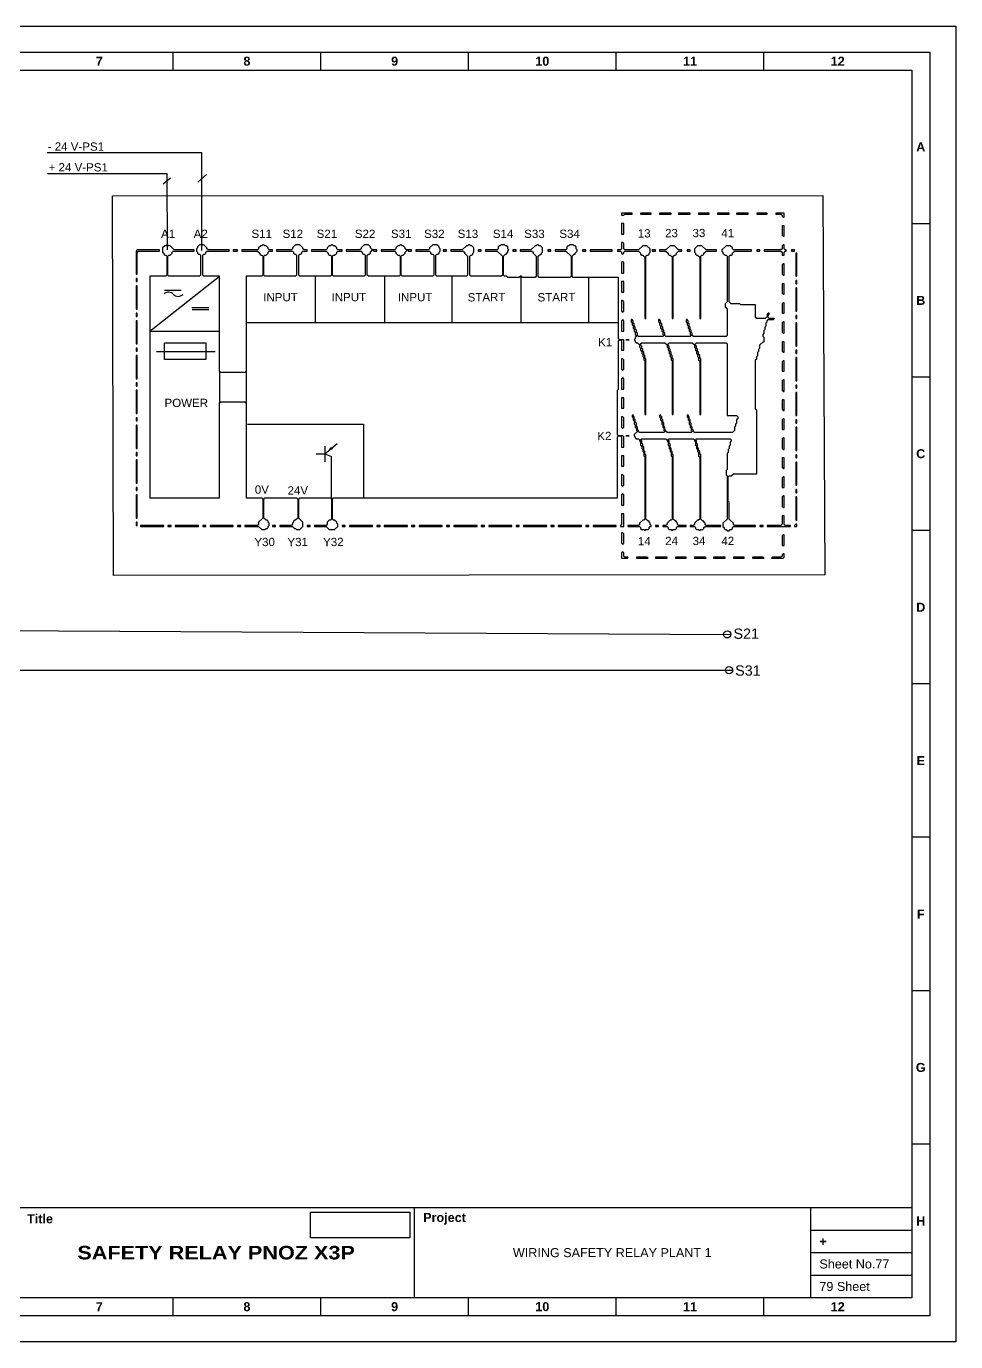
# Model space of a CAD drawing. Header units: millimetres. Extents: x 1834 to 2105, y 2481 to 3094.
# Drawn here: x 1969.7 to 2104.3, y 2481.1 to 2671.6 of the extents above; entities that cross this region are included whole.
import ezdxf
from ezdxf.enums import TextEntityAlignment as Align

# ---------------------------------------------------------------- set-up
doc = ezdxf.new("R2010")
doc.units = ezdxf.units.MM
doc.layers.add('Layer 1', color=7, linetype='Continuous')
doc.styles.add('Bold', font='ariblk.ttf', dxfattribs={"height": 25.4})
doc.styles.get("Standard").update_dxf_attribs({"font": 'arial.ttf'})
picture_1 = doc.add_image_def('image2.png', size_in_pixel=(2092, 542))

# ---------------------------------------------------------------- blocks, each defined once
blk = doc.blocks.new('KOP MU PROJECT')
at = {"color": 6, "ltscale": 50}
for p, q in [((156.04, 184.05), (156.04, 186.66)), ((177.42, 184.05), (177.42, 186.66)), ((198.8, 184.05), (198.8, 186.66)), ((220.19, 184.05), (220.19, 186.66)), ((241.57, 184.05), (241.57, 186.66)), ((265.59, 161.84), (262.98, 161.84)), ((265.59, 139.63), (262.98, 139.63)), ((265.59, 117.42), (262.98, 117.42)), ((265.59, 95.22), (262.98, 95.22)), ((265.59, 73.01), (262.98, 73.01)), ((265.59, 50.8), (262.98, 50.8)), ((265.59, 28.59), (262.98, 28.59)), ((156.04, 3.75), (156.04, 6.36)), ((177.42, 3.75), (177.42, 6.36)), ((198.8, 3.75), (198.8, 6.36)), ((220.19, 3.75), (220.19, 6.36)), ((241.57, 3.75), (241.57, 6.36))]:
    blk.add_line(p, q, dxfattribs=at)
at = {"ltscale": 50}
for p, q in [((6.36, 19.41), (262.98, 19.41)), ((190.95, 19.41), (190.95, 6.36)), ((248.3, 19.41), (248.3, 6.36)), ((248.3, 16.15), (262.98, 16.15)), ((248.3, 12.89), (262.98, 12.89)), ((248.3, 9.62), (262.98, 9.62))]:
    blk.add_line(p, q, dxfattribs=at)
at = {"color": 1, "ltscale": 50}
blk.add_lwpolyline([(269.34, 0), (0, 0), (0, 190.41), (269.34, 190.41)], close=True, dxfattribs=at)
at = {"color": 6, "ltscale": 50}
for points in [[(265.59, 3.75), (3.75, 3.75), (3.75, 186.66), (265.59, 186.66)], [(262.98, 6.36), (6.36, 6.36), (6.36, 184.05), (262.98, 184.05)]]:
    blk.add_lwpolyline(points, close=True, dxfattribs=at)
at = {"ltscale": 50, "char_height": 1.305, "attachment_point": 4}
for s, width, heights, insert in [('\\pxqc;{\\fArial|b1|i0|c0|p34;7}', 21.3825, [2.51], (134.66, 185.36)), ('\\pxqc;{\\fArial|b1|i0|c0|p34;8}', 21.3825, [2.51], (156.04, 185.36)), ('\\pxqc;{\\fArial|b1|i0|c0|p34;9}', 21.3825, [2.51], (177.42, 185.36)), ('\\pxqc;{\\fArial|b1|i0|c0|p34;10}', 21.3825, [2.51], (198.8, 185.36)), ('\\pxqc;{\\fArial|b1|i0|c0|p34;11}', 21.3825, [2.51], (220.19, 185.36)), ('\\pxqc;{\\fArial|b1|i0|c0|p34;12}', 21.3825, [2.51], (241.57, 185.36)), ('\\pxqc;{\\fArial|b1|i0|c0|p34;A}', 2.61, [2.51], (262.98, 172.95)), ('\\pxqc;{\\fArial|b1|i0|c0|p34;B}', 2.61, [2.51], (262.98, 150.74)), ('\\pxqc;{\\fArial|b1|i0|c0|p34;C}', 2.61, [2.51], (262.98, 128.53)), ('\\pxqc;{\\fArial|b1|i0|c0|p34;D}', 2.61, [2.51], (262.98, 106.32)), ('\\pxqc;{\\fArial|b1|i0|c0|p34;E}', 2.61, [2.51], (262.98, 84.11)), ('\\pxqc;{\\fArial|b1|i0|c0|p34;F}', 2.61, [2.51], (262.98, 61.9)), ('\\pxqc;{\\fArial|b1|i0|c0|p34;G}', 2.61, [2.51], (262.98, 39.69)), ('\\pxql;{\\fArial|b1|i0|c0|p34;Title}', 50.2419, [2.88], (134.9, 17.78)), ('\\pxql;{\\fArial|b1|i0|c0|p34;Project}', 50.2419, [2.88], (192.25, 17.78)), ('\\pxqc;{\\fArial|b1|i0|c0|p34;H}', 2.61, [2.51], (262.98, 17.47)), ('\\pxql;{\\fArial|b1|i0|c0|p34;+}', 14.6811, [2.88], (249.61, 14.52)), ('\\pxqc;{\\fArial|b1|i0|c0|p34;8}', 21.3825, [2.51], (156.04, 5.06)), ('\\pxqc;{\\fArial|b1|i0|c0|p34;9}', 21.3825, [2.51], (177.42, 5.06)), ('\\pxqc;{\\fArial|b1|i0|c0|p34;10}', 21.3825, [2.51], (198.8, 5.06)), ('\\pxqc;{\\fArial|b1|i0|c0|p34;12}', 21.3825, [2.51], (241.57, 5.06)), ('\\pxqc;{\\fArial|b1|i0|c0|p34;7}', 21.3825, [2.51], (134.66, 5.06)), ('\\pxqc;{\\fArial|b1|i0|c0|p34;11}', 21.3825, [2.51], (220.19, 5.06))]:
    blk.add_mtext_dynamic_manual_height_columns(s, width=width, gutter_width=0.0326, heights=heights, dxfattribs=dict(at, insert=insert))
at = {"ltscale": 50}
for tag, p in [('DATECREATED', (72.43, 17.78)), ('REV', (13.7, 14.52)), ('REVDATE', (28.38, 14.52)), ('REMARKS', (43.06, 14.52)), ('DRAWN', (72.43, 14.52)), ('COMPANY', (97.06, 14.52)), ('PROJECT', (219.62, 12.89)), ('APPR', (72.43, 11.26)), ('DESCRIPTION', (162.27, 10.03)), ('NORM', (72.43, 7.99)), ('DRAWINGCATEGORY', (106.68, 7.99))]:
    blk.add_attdef(tag, text='', height=1.3, dxfattribs=at).set_placement(p, align=Align.MIDDLE_CENTER)
at = {"ltscale": 50, "style": 'Bold'}
blk.add_attdef('TITLE', text='', height=1.96, dxfattribs=at).set_placement((162.27, 12.89), align=Align.MIDDLE_CENTER)
at = {"ltscale": 50}
for tag, p in [('SHEETNUMBER', (249.61, 11.26)), ('TOTALSHEET', (249.61, 7.99))]:
    blk.add_attdef(tag, text='', height=1.3, dxfattribs=at).set_placement(p, align=Align.MIDDLE_LEFT)
image = blk.add_image(picture_1, insert=(175.94, 15.04), size_in_units=(14.36, 3.72), dxfattribs=at)
image.dxf.flags = 15

msp = doc.modelspace()

# ---------------------------------------------------------------- linework, layer by layer
for p, q in [((1995.12, 2653.27), (1972.74, 2653.27)), ((1995.12, 2639.13), (1995.12, 2653.27)), ((1990.12, 2650.21), (1972.82, 2650.21)), ((1990.6, 2649.57), (1989.53, 2648.69)), ((1990.18, 2639.19), (1990.12, 2650.21)), ((1995.81, 2650.11), (1994.58, 2648.99)), ((1987.63, 2627.44), (1997.72, 2635.37)), ((2011.53, 2635.37), (2011.53, 2628.69)), ((2021.61, 2635.37), (2021.61, 2628.69)), ((2031.36, 2635.37), (2031.36, 2628.69)), ((2041.31, 2635.43), (2041.31, 2628.69)), ((2051.1, 2635.21), (2051.1, 2628.69)), ((2001.54, 2628.69), (2055.46, 2628.69)), ((1987.63, 2627.44), (1997.72, 2627.44)), ((1988.57, 2624.5), (1997.06, 2624.5)), ((1997.72, 2621.62), (1997.72, 2617.04)), ((2001.54, 2621.62), (2001.54, 2617.04)), ((2001.74, 2613.97), (2018.53, 2613.97)), ((2018.53, 2613.97), (2018.53, 2603.29)), ((2012.96, 2609.66), (2014.73, 2611.15)), ((2012.96, 2610.8), (2012.96, 2608.53)), ((2013.65, 2610.25), (2013.83, 2610.59)), ((2013.83, 2610.59), (2014.03, 2610.38)), ((2011.68, 2609.66), (2012.96, 2609.66)), ((2012.96, 2609.66), (2013.91, 2609.31)), ((2014.03, 2610.38), (2013.65, 2610.25)), ((2013.91, 2603.13), (2013.91, 2609.31)), ((1892.8, 2584.52), (2071.73, 2583.53)), ((1892.8, 2578.36), (2071.99, 2578.36))]:
    msp.add_line(p, q)
at = {"color": 5, "ltscale": 2}
for p, q in [((1989.72, 2633.38), (1992.16, 2633.38)), ((1993.7, 2630.86), (1996.15, 2630.86)), ((1993.72, 2630.58), (1996.16, 2630.58))]:
    msp.add_line(p, q, dxfattribs=at)
at = {"color": 6, "ltscale": 50}
msp.add_lwpolyline([(1982.2, 2647.03), (2085.03, 2647.08), (2085.33, 2592.14), (1982.35, 2592.08)], close=True, dxfattribs=at)
msp.add_lwpolyline([(1989.72, 2625.76), (1995.73, 2625.76), (1995.73, 2623.32), (1989.72, 2623.32)], close=True)
for centre in [(2071.21, 2583.54), (2071.47, 2578.36)]:
    msp.add_circle(centre, 0.523)
at = {"color": 1}
for centre, start, end in [((1990.33, 2632.14), 41.0818, 133.4157), ((1991.71, 2633.41), 223.8067, 316.1407)]:
    msp.add_arc(centre, 0.938, start, end, dxfattribs=at)
at = {"layer": 'Layer 1', "color": 7}
for points in [[(2055.92, 2644.53), (2055.92, 2644.23), (2056.22, 2644.23), (2056.38, 2644.38), (2057.45, 2644.38), (2057.45, 2644.53), (2055.92, 2644.53)], [(2055.92, 2643), (2055.92, 2641.48), (2056.22, 2641.48), (2056.22, 2643), (2055.92, 2643)], [(2058.67, 2644.53), (2058.67, 2644.38), (2060.2, 2644.38), (2060.2, 2644.53), (2058.67, 2644.53)], [(2061.42, 2644.53), (2061.42, 2644.38), (2063.1, 2644.38), (2063.1, 2644.53), (2061.42, 2644.53)], [(2064.17, 2644.53), (2064.17, 2644.38), (2065.85, 2644.38), (2065.85, 2644.53), (2064.17, 2644.53)], [(2067.07, 2644.53), (2067.07, 2644.38), (2068.6, 2644.38), (2068.6, 2644.53), (2067.07, 2644.53)], [(2069.82, 2644.53), (2069.82, 2644.38), (2071.5, 2644.38), (2071.5, 2644.53), (2069.82, 2644.53)], [(2072.57, 2644.53), (2072.57, 2644.38), (2074.25, 2644.38), (2074.25, 2644.53), (2072.57, 2644.53)], [(2075.47, 2644.53), (2075.47, 2644.38), (2077, 2644.38), (2077, 2644.53), (2075.47, 2644.53)], [(2078.22, 2644.53), (2078.22, 2644.38), (2078.98, 2644.38), (2079.14, 2644.23), (2079.14, 2644.07), (2079.29, 2643.92), (2079.44, 2643.92), (2079.44, 2644.53), (2078.22, 2644.53)], [(2079.14, 2642.7), (2079.14, 2641.32), (2079.29, 2641.17), (2079.44, 2641.17), (2079.44, 2642.7), (2079.14, 2642.7)], [(1985.8, 2639.19), (1985.65, 2639.03), (1985.65, 2635.67), (1985.8, 2635.67), (1985.8, 2638.88), (1985.95, 2639.03), (1989.01, 2639.03), (1989.01, 2639.19), (1985.8, 2639.19)], [(1990.08, 2639.95), (1989.93, 2639.8), (1989.77, 2639.8), (1989.47, 2639.49), (1989.47, 2638.88), (1989.62, 2638.73), (1989.62, 2638.57), (1989.77, 2638.42), (1989.93, 2638.42), (1990.08, 2638.27), (1990.08, 2635.52), (1989.93, 2635.37), (1987.63, 2635.37), (1987.63, 2603.29), (1997.72, 2603.29), (1997.72, 2617.04), (1997.87, 2617.19), (2001.38, 2617.19), (2001.54, 2617.04), (2001.54, 2603.29), (2003.83, 2603.29), (2003.98, 2603.13), (2003.98, 2600.38), (2003.37, 2599.77), (2003.37, 2599.47), (2003.22, 2599.31), (2001.38, 2599.31), (2001.38, 2599.16), (2003.37, 2599.16), (2003.83, 2598.7), (2004.28, 2598.7), (2004.44, 2598.86), (2004.59, 2598.86), (2004.74, 2599.01), (2004.74, 2599.16), (2004.9, 2599.31), (2004.9, 2599.62), (2004.74, 2599.77), (2004.74, 2599.93), (2004.59, 2600.08), (2004.44, 2600.08), (2004.13, 2600.38), (2004.13, 2603.13), (2004.28, 2603.29), (2008.87, 2603.29), (2009.02, 2603.13), (2009.02, 2600.38), (2008.72, 2600.08), (2008.56, 2600.08), (2008.41, 2599.93), (2008.41, 2599.77), (2008.26, 2599.62), (2008.26, 2599.47), (2008.1, 2599.31), (2006.42, 2599.31), (2006.42, 2599.16), (2008.26, 2599.16), (2008.56, 2598.86), (2008.72, 2598.86), (2008.87, 2598.7), (2009.33, 2598.7), (2009.78, 2599.16), (2009.78, 2599.77), (2009.17, 2600.38), (2009.17, 2603.13), (2009.33, 2603.29), (2013.76, 2603.29), (2013.91, 2603.13), (2013.91, 2600.23), (2013.76, 2600.08), (2013.6, 2600.08), (2013.3, 2599.77), (2013.3, 2599.47), (2013.15, 2599.31), (2011.46, 2599.31), (2011.46, 2599.16), (2013.15, 2599.16), (2013.6, 2598.7), (2014.37, 2598.7), (2014.83, 2599.16), (2014.83, 2599.47), (2014.67, 2599.62), (2014.67, 2599.77), (2014.37, 2600.08), (2014.21, 2600.08), (2014.06, 2600.23), (2014.06, 2603.13), (2014.21, 2603.29), (2055.31, 2603.29), (2055.31, 2612.15), (2055.46, 2612.3), (2055.77, 2612.3), (2055.92, 2612.15), (2055.92, 2610.62), (2056.22, 2610.62), (2056.22, 2612.15), (2056.07, 2612.3), (2055.46, 2612.3), (2055.31, 2612.45), (2055.31, 2618.87), (2055.46, 2619.02), (2055.46, 2626.05), (2055.61, 2626.2), (2055.77, 2626.2), (2055.92, 2626.05), (2055.92, 2624.67), (2056.22, 2624.67), (2056.22, 2626.2), (2055.61, 2626.2), (2055.46, 2626.35), (2055.46, 2635.21), (2048.89, 2635.21), (2048.74, 2635.37), (2048.74, 2638.27), (2049.04, 2638.57), (2049.2, 2638.57), (2049.2, 2638.73), (2049.5, 2639.03), (2049.5, 2639.19), (2049.35, 2639.34), (2049.35, 2639.64), (2049.2, 2639.8), (2049.04, 2639.8), (2048.89, 2639.95), (2048.43, 2639.95), (2048.28, 2639.8), (2048.13, 2639.8), (2047.97, 2639.64), (2047.97, 2639.34), (2047.82, 2639.19), (2046.29, 2639.19), (2046.29, 2639.03), (2047.82, 2639.03), (2048.59, 2638.27), (2048.59, 2635.37), (2048.43, 2635.21), (2044, 2635.21), (2043.85, 2635.37), (2043.85, 2638.27), (2044.16, 2638.57), (2044.31, 2638.57), (2044.31, 2638.73), (2044.46, 2638.88), (2044.46, 2639.49), (2044.16, 2639.8), (2044, 2639.8), (2043.85, 2639.95), (2043.7, 2639.95), (2043.54, 2639.8), (2043.39, 2639.8), (2042.78, 2639.19), (2041.25, 2639.19), (2041.25, 2639.03), (2042.93, 2639.03), (2043.09, 2638.88), (2043.09, 2638.73), (2043.54, 2638.27), (2043.54, 2635.37), (2043.39, 2635.21), (2041.56, 2635.21), (2041.41, 2635.37), (2041.25, 2635.37), (2041.1, 2635.21), (2039.42, 2635.21), (2039.27, 2635.37), (2038.96, 2635.37), (2038.81, 2635.52), (2038.81, 2638.27), (2039.11, 2638.57), (2039.27, 2638.57), (2039.27, 2638.73), (2039.42, 2638.88), (2039.42, 2639.03), (2039.57, 2639.19), (2039.42, 2639.34), (2039.42, 2639.64), (2039.27, 2639.8), (2039.11, 2639.8), (2038.96, 2639.95), (2038.5, 2639.95), (2038.35, 2639.8), (2038.2, 2639.8), (2038.04, 2639.64), (2038.04, 2639.34), (2037.89, 2639.19), (2036.21, 2639.19), (2036.21, 2639.03), (2037.89, 2639.03), (2038.66, 2638.27), (2038.66, 2635.52), (2038.5, 2635.37), (2034.07, 2635.37), (2033.92, 2635.52), (2033.92, 2638.27), (2034.07, 2638.42), (2034.23, 2638.42), (2034.38, 2638.57), (2034.38, 2638.73), (2034.53, 2638.88), (2034.53, 2639.49), (2034.23, 2639.8), (2034.07, 2639.8), (2033.92, 2639.95), (2033.77, 2639.95), (2033.61, 2639.8), (2033.46, 2639.8), (2032.85, 2639.19), (2031.17, 2639.19), (2031.17, 2639.03), (2033, 2639.03), (2033.16, 2638.88), (2033.16, 2638.73), (2033.61, 2638.27), (2033.61, 2635.52), (2033.46, 2635.37), (2029.18, 2635.37), (2029.03, 2635.52), (2029.03, 2638.42), (2029.18, 2638.57), (2029.34, 2638.57), (2029.49, 2638.73), (2029.49, 2638.88), (2029.64, 2639.03), (2029.64, 2639.34), (2029.49, 2639.49), (2029.49, 2639.64), (2029.18, 2639.95), (2028.57, 2639.95), (2028.12, 2639.49), (2028.12, 2639.34), (2027.96, 2639.19), (2026.13, 2639.19), (2026.13, 2639.03), (2028.12, 2639.03), (2028.27, 2638.88), (2028.27, 2638.73), (2028.42, 2638.57), (2028.57, 2638.57), (2028.73, 2638.42), (2028.73, 2635.52), (2028.57, 2635.37), (2024.14, 2635.37), (2023.99, 2635.52), (2023.99, 2638.27), (2024.14, 2638.42), (2024.3, 2638.42), (2024.6, 2638.73), (2024.6, 2638.88), (2024.91, 2639.19), (2025.06, 2639.03), (2025.52, 2639.03), (2025.52, 2639.19), (2024.75, 2639.19), (2024.6, 2639.34), (2024.6, 2639.49), (2024.3, 2639.8), (2024.14, 2639.8), (2023.99, 2639.95), (2023.84, 2639.95), (2023.69, 2639.8), (2023.53, 2639.8), (2023.23, 2639.49), (2023.23, 2639.34), (2023.07, 2639.19), (2021.09, 2639.19), (2021.09, 2639.03), (2023.07, 2639.03), (2023.23, 2638.88), (2023.23, 2638.73), (2023.53, 2638.42), (2023.69, 2638.42), (2023.84, 2638.27), (2023.84, 2635.52), (2023.69, 2635.37), (2019.26, 2635.37), (2019.1, 2635.52), (2019.1, 2638.42), (2019.26, 2638.57), (2019.41, 2638.57), (2019.56, 2638.73), (2019.56, 2638.88), (2019.87, 2639.19), (2020.02, 2639.03), (2020.48, 2639.03), (2020.48, 2639.19), (2019.87, 2639.19), (2019.56, 2639.49), (2019.56, 2639.64), (2019.26, 2639.95), (2018.64, 2639.95), (2018.19, 2639.49), (2018.19, 2639.34), (2018.03, 2639.19), (2016.05, 2639.19), (2016.05, 2639.03), (2018.19, 2639.03), (2018.34, 2638.88), (2018.34, 2638.73), (2018.49, 2638.57), (2018.64, 2638.57), (2018.8, 2638.42), (2018.8, 2635.52), (2018.64, 2635.37), (2014.21, 2635.37), (2014.06, 2635.52), (2014.06, 2638.27), (2014.21, 2638.42), (2014.37, 2638.42), (2014.67, 2638.73), (2014.67, 2638.88), (2014.83, 2639.03), (2015.44, 2639.03), (2015.44, 2639.19), (2014.83, 2639.19), (2014.67, 2639.34), (2014.67, 2639.49), (2014.37, 2639.8), (2014.21, 2639.8), (2014.06, 2639.95), (2013.91, 2639.95), (2013.76, 2639.8), (2013.6, 2639.8), (2013.3, 2639.49), (2013.3, 2639.34), (2013.15, 2639.19), (2011.01, 2639.19), (2011.01, 2639.03), (2013.15, 2639.03), (2013.45, 2638.73), (2013.45, 2638.57), (2013.6, 2638.42), (2013.76, 2638.42), (2013.91, 2638.27), (2013.91, 2635.52), (2013.76, 2635.37), (2009.33, 2635.37), (2009.17, 2635.52), (2009.17, 2638.42), (2009.33, 2638.57), (2009.48, 2638.57), (2009.63, 2638.73), (2009.63, 2638.88), (2009.78, 2639.03), (2010.4, 2639.03), (2010.4, 2639.19), (2009.94, 2639.19), (2009.78, 2639.34), (2009.78, 2639.49), (2009.33, 2639.95), (2008.72, 2639.95), (2008.26, 2639.49), (2008.26, 2639.34), (2008.1, 2639.19), (2005.97, 2639.19), (2005.97, 2639.03), (2008.26, 2639.03), (2008.41, 2638.88), (2008.41, 2638.73), (2008.56, 2638.57), (2008.72, 2638.57), (2008.87, 2638.42), (2008.87, 2635.52), (2008.72, 2635.37), (2004.28, 2635.37), (2004.13, 2635.52), (2004.13, 2638.27), (2004.28, 2638.42), (2004.44, 2638.42), (2004.74, 2638.73), (2004.74, 2638.88), (2004.9, 2639.03), (2005.35, 2639.03), (2005.35, 2639.19), (2004.9, 2639.19), (2004.74, 2639.34), (2004.74, 2639.49), (2004.44, 2639.8), (2004.28, 2639.8), (2004.13, 2639.95), (2003.98, 2639.95), (2003.83, 2639.8), (2003.67, 2639.8), (2003.37, 2639.49), (2003.37, 2639.34), (2003.22, 2639.19), (2000.92, 2639.19), (2000.92, 2639.03), (2003.22, 2639.03), (2003.52, 2638.73), (2003.52, 2638.57), (2003.67, 2638.42), (2003.83, 2638.42), (2003.98, 2638.27), (2003.98, 2635.52), (2003.83, 2635.37), (2001.54, 2635.37), (2001.54, 2621.62), (2001.38, 2621.47), (1997.87, 2621.47), (1997.72, 2621.62), (1997.72, 2635.37), (1995.42, 2635.37), (1995.27, 2635.52), (1995.27, 2638.42), (1995.42, 2638.57), (1995.58, 2638.57), (1995.73, 2638.73), (1995.73, 2638.88), (1995.88, 2639.03), (1999.09, 2639.03), (1999.09, 2639.19), (1996.04, 2639.19), (1995.88, 2639.34), (1995.88, 2639.49), (1995.42, 2639.95), (1994.81, 2639.95), (1994.51, 2639.64), (1994.51, 2639.49), (1994.36, 2639.34), (1994.36, 2639.03), (1994.51, 2638.88), (1994.51, 2638.73), (1994.66, 2638.57), (1994.81, 2638.57), (1994.97, 2638.42), (1994.97, 2635.52), (1994.81, 2635.37), (1990.38, 2635.37), (1990.23, 2635.52), (1990.23, 2638.27), (1990.38, 2638.42), (1990.54, 2638.42), (1990.84, 2638.73), (1990.84, 2638.88), (1990.99, 2639.03), (1994.05, 2639.03), (1994.05, 2639.19), (1991.15, 2639.19), (1990.54, 2639.8), (1990.38, 2639.8), (1990.23, 2639.95), (1990.08, 2639.95)], [(1999.7, 2639.19), (1999.7, 2639.03), (2000.31, 2639.03), (2000.31, 2639.19), (1999.7, 2639.19)], [(2030.1, 2639.19), (2030.1, 2639.03), (2030.56, 2639.03), (2030.56, 2639.19), (2030.1, 2639.19)], [(2035.14, 2639.19), (2035.14, 2639.03), (2035.6, 2639.03), (2035.6, 2639.19), (2035.14, 2639.19)], [(2040.18, 2639.19), (2040.18, 2639.03), (2040.64, 2639.03), (2040.64, 2639.19), (2040.18, 2639.19)], [(2045.22, 2639.19), (2045.22, 2639.03), (2045.68, 2639.03), (2045.68, 2639.19), (2045.22, 2639.19)], [(2050.27, 2639.19), (2050.27, 2639.03), (2050.72, 2639.03), (2050.72, 2639.19), (2050.27, 2639.19)], [(2051.34, 2639.19), (2051.34, 2639.03), (2054.54, 2639.03), (2054.54, 2639.19), (2051.34, 2639.19)], [(2055.92, 2640.25), (2055.92, 2639.34), (2055.77, 2639.19), (2055.31, 2639.19), (2055.31, 2639.03), (2055.77, 2639.03), (2055.92, 2638.88), (2055.92, 2638.73), (2056.07, 2638.57), (2056.22, 2638.73), (2056.22, 2638.88), (2056.38, 2639.03), (2058.36, 2639.03), (2058.67, 2638.73), (2058.67, 2638.57), (2058.82, 2638.42), (2058.97, 2638.42), (2059.28, 2638.12), (2059.28, 2629.26), (2059.43, 2629.26), (2059.43, 2638.27), (2059.58, 2638.42), (2059.74, 2638.42), (2059.89, 2638.57), (2059.89, 2638.73), (2060.04, 2638.88), (2060.04, 2639.34), (2059.58, 2639.8), (2058.97, 2639.8), (2058.36, 2639.19), (2056.38, 2639.19), (2056.22, 2639.34), (2056.22, 2640.1), (2056.07, 2640.25), (2055.92, 2640.25)], [(2071.04, 2639.8), (2070.43, 2639.19), (2070.43, 2639.03), (2070.58, 2638.88), (2070.58, 2638.73), (2070.89, 2638.42), (2071.04, 2638.42), (2071.19, 2638.27), (2071.19, 2631.7), (2070.89, 2631.39), (2070.89, 2630.94), (2071.19, 2630.63), (2071.19, 2626.81), (2071.04, 2626.66), (2066.31, 2626.66), (2066.15, 2626.81), (2066.15, 2627.12), (2066, 2627.27), (2066, 2627.58), (2065.85, 2627.73), (2065.85, 2628.03), (2065.69, 2628.19), (2065.69, 2628.49), (2065.54, 2628.64), (2065.54, 2628.95), (2065.39, 2629.1), (2065.24, 2629.1), (2065.24, 2628.8), (2065.39, 2628.64), (2065.39, 2628.34), (2065.54, 2628.19), (2065.54, 2627.88), (2065.69, 2627.73), (2065.69, 2627.42), (2065.85, 2627.27), (2065.85, 2626.96), (2066, 2626.81), (2065.85, 2626.66), (2062.33, 2626.66), (2062.18, 2626.81), (2062.18, 2627.12), (2062.03, 2627.27), (2062.03, 2627.58), (2061.88, 2627.73), (2061.88, 2628.03), (2061.72, 2628.19), (2061.72, 2628.49), (2061.57, 2628.64), (2061.57, 2628.95), (2061.42, 2629.1), (2061.26, 2629.1), (2061.26, 2628.8), (2061.42, 2628.64), (2061.42, 2628.34), (2061.57, 2628.19), (2061.57, 2627.88), (2061.72, 2627.73), (2061.72, 2627.42), (2061.88, 2627.27), (2061.88, 2626.96), (2062.03, 2626.81), (2061.88, 2626.66), (2058.36, 2626.66), (2058.21, 2626.81), (2058.21, 2627.12), (2058.06, 2627.27), (2058.06, 2627.58), (2057.9, 2627.73), (2057.9, 2628.03), (2057.75, 2628.19), (2057.75, 2628.49), (2057.6, 2628.64), (2057.6, 2628.95), (2057.45, 2629.1), (2057.29, 2629.1), (2057.29, 2628.8), (2057.45, 2628.64), (2057.45, 2628.34), (2057.6, 2628.19), (2057.6, 2627.88), (2057.75, 2627.73), (2057.75, 2627.42), (2057.9, 2627.27), (2057.9, 2626.96), (2058.06, 2626.81), (2058.06, 2626.66), (2057.9, 2626.51), (2057.9, 2626.35), (2057.75, 2626.2), (2057.9, 2626.05), (2057.9, 2625.9), (2058.06, 2625.74), (2058.21, 2625.74), (2058.51, 2625.44), (2058.51, 2625.13), (2058.67, 2624.98), (2058.67, 2624.67), (2058.82, 2624.52), (2058.82, 2624.21), (2058.97, 2624.06), (2058.97, 2623.76), (2059.13, 2623.6), (2059.13, 2623.3), (2059.28, 2623.15), (2059.28, 2615.35), (2059.43, 2615.35), (2059.43, 2623.45), (2059.28, 2623.6), (2059.28, 2623.91), (2059.13, 2624.06), (2059.13, 2624.37), (2058.97, 2624.52), (2058.97, 2624.83), (2058.82, 2624.98), (2058.82, 2625.28), (2058.67, 2625.44), (2058.67, 2625.59), (2058.82, 2625.74), (2062.18, 2625.74), (2062.49, 2625.44), (2062.49, 2625.13), (2062.64, 2624.98), (2062.64, 2624.67), (2062.79, 2624.52), (2062.79, 2624.21), (2062.94, 2624.06), (2062.94, 2623.76), (2063.1, 2623.6), (2063.1, 2623.3), (2063.25, 2623.15), (2063.25, 2615.35), (2063.4, 2615.35), (2063.4, 2623.45), (2063.25, 2623.6), (2063.25, 2623.91), (2063.1, 2624.06), (2063.1, 2624.37), (2062.94, 2624.52), (2062.94, 2624.83), (2062.79, 2624.98), (2062.79, 2625.28), (2062.64, 2625.44), (2062.64, 2625.59), (2062.79, 2625.74), (2066.15, 2625.74), (2066.46, 2625.44), (2066.46, 2625.13), (2066.61, 2624.98), (2066.61, 2624.67), (2066.76, 2624.52), (2066.76, 2624.21), (2066.92, 2624.06), (2066.92, 2623.76), (2067.07, 2623.6), (2067.07, 2623.3), (2067.22, 2623.15), (2067.22, 2615.35), (2067.37, 2615.35), (2067.37, 2623.45), (2067.22, 2623.6), (2067.22, 2623.91), (2067.07, 2624.06), (2067.07, 2624.37), (2066.92, 2624.52), (2066.92, 2624.83), (2066.76, 2624.98), (2066.76, 2625.28), (2066.61, 2625.44), (2066.61, 2625.59), (2066.76, 2625.74), (2071.04, 2625.74), (2071.19, 2625.59), (2071.19, 2615.2), (2072.57, 2615.2), (2072.72, 2615.05), (2072.72, 2614.74), (2072.57, 2614.59), (2072.57, 2614.13), (2072.42, 2613.98), (2072.42, 2613.67), (2072.26, 2613.52), (2072.26, 2613.06), (2071.96, 2612.76), (2066.46, 2612.76), (2066.31, 2612.91), (2066.31, 2613.06), (2066.15, 2613.22), (2066.15, 2613.52), (2066, 2613.67), (2066, 2614.13), (2065.85, 2614.29), (2065.85, 2614.59), (2065.69, 2614.74), (2065.69, 2615.05), (2065.54, 2615.2), (2065.54, 2615.35), (2065.39, 2615.2), (2065.39, 2615.05), (2065.54, 2614.9), (2065.54, 2614.59), (2065.69, 2614.44), (2065.69, 2613.98), (2065.85, 2613.83), (2065.85, 2613.52), (2066, 2613.37), (2066, 2613.06), (2066.15, 2612.91), (2066, 2612.76), (2062.49, 2612.76), (2062.33, 2612.91), (2062.33, 2613.06), (2062.18, 2613.22), (2062.18, 2613.52), (2062.03, 2613.67), (2062.03, 2614.13), (2061.88, 2614.29), (2061.88, 2614.59), (2061.72, 2614.74), (2061.72, 2615.05), (2061.57, 2615.2), (2061.57, 2615.35), (2061.42, 2615.2), (2061.42, 2615.05), (2061.57, 2614.9), (2061.57, 2614.59), (2061.72, 2614.44), (2061.72, 2613.98), (2061.88, 2613.83), (2061.88, 2613.52), (2062.03, 2613.37), (2062.03, 2613.06), (2062.18, 2612.91), (2062.03, 2612.76), (2058.51, 2612.76), (2058.36, 2612.91), (2058.36, 2613.06), (2058.21, 2613.22), (2058.21, 2613.52), (2058.06, 2613.67), (2058.06, 2614.13), (2057.9, 2614.29), (2057.9, 2614.59), (2057.75, 2614.74), (2057.75, 2615.05), (2057.6, 2615.2), (2057.6, 2615.35), (2057.45, 2615.2), (2057.45, 2615.05), (2057.6, 2614.9), (2057.6, 2614.59), (2057.75, 2614.44), (2057.75, 2613.98), (2057.9, 2613.83), (2057.9, 2613.52), (2058.06, 2613.37), (2058.06, 2613.06), (2058.21, 2612.91), (2057.75, 2612.45), (2057.75, 2612.3), (2057.9, 2612.15), (2057.9, 2611.99), (2058.06, 2611.84), (2058.36, 2611.84), (2058.51, 2611.69), (2058.51, 2611.54), (2058.67, 2611.38), (2058.67, 2610.92), (2058.82, 2610.77), (2058.82, 2610.47), (2058.97, 2610.31), (2058.97, 2610.01), (2059.13, 2609.86), (2059.13, 2609.4), (2059.28, 2609.24), (2059.28, 2600.23), (2059.13, 2600.08), (2058.97, 2600.08), (2058.51, 2599.62), (2058.51, 2599.47), (2058.36, 2599.31), (2056.83, 2599.31), (2056.83, 2599.16), (2058.51, 2599.16), (2058.67, 2599.01), (2058.67, 2598.86), (2058.82, 2598.7), (2059.13, 2598.7), (2059.28, 2598.55), (2059.43, 2598.7), (2059.74, 2598.7), (2059.89, 2598.86), (2059.89, 2599.01), (2060.04, 2599.16), (2060.2, 2599.16), (2060.2, 2599.31), (2060.04, 2599.47), (2060.04, 2599.62), (2059.89, 2599.77), (2059.89, 2599.93), (2059.74, 2599.93), (2059.43, 2600.23), (2059.43, 2609.55), (2059.28, 2609.7), (2059.28, 2610.01), (2059.13, 2610.16), (2059.13, 2610.62), (2058.97, 2610.77), (2058.97, 2611.08), (2058.82, 2611.23), (2058.82, 2611.54), (2058.67, 2611.69), (2058.82, 2611.84), (2062.33, 2611.84), (2062.49, 2611.69), (2062.49, 2611.54), (2062.64, 2611.38), (2062.64, 2610.92), (2062.79, 2610.77), (2062.79, 2610.47), (2062.94, 2610.31), (2062.94, 2610.01), (2063.1, 2609.86), (2063.1, 2609.4), (2063.25, 2609.24), (2063.25, 2600.23), (2063.1, 2600.08), (2062.94, 2600.08), (2062.49, 2599.62), (2062.49, 2599.47), (2062.33, 2599.31), (2061.88, 2599.31), (2061.88, 2599.16), (2062.49, 2599.16), (2062.64, 2599.01), (2062.64, 2598.86), (2062.79, 2598.7), (2063.1, 2598.7), (2063.25, 2598.55), (2063.4, 2598.7), (2063.71, 2598.7), (2063.86, 2598.86), (2063.86, 2599.01), (2064.01, 2599.16), (2065.24, 2599.16), (2065.24, 2599.31), (2064.17, 2599.31), (2064.01, 2599.47), (2064.01, 2599.62), (2063.86, 2599.77), (2063.86, 2599.93), (2063.71, 2599.93), (2063.4, 2600.23), (2063.4, 2609.55), (2063.25, 2609.7), (2063.25, 2610.01), (2063.1, 2610.16), (2063.1, 2610.47), (2062.94, 2610.62), (2062.94, 2611.08), (2062.79, 2611.23), (2062.79, 2611.54), (2062.64, 2611.69), (2062.79, 2611.84), (2066.31, 2611.84), (2066.46, 2611.69), (2066.46, 2611.54), (2066.61, 2611.38), (2066.61, 2610.92), (2066.76, 2610.77), (2066.76, 2610.47), (2066.92, 2610.31), (2066.92, 2610.01), (2067.07, 2609.86), (2067.07, 2609.4), (2067.22, 2609.24), (2067.22, 2600.23), (2067.07, 2600.08), (2066.92, 2600.08), (2066.46, 2599.62), (2066.46, 2599.47), (2066.31, 2599.31), (2065.85, 2599.31), (2065.85, 2599.16), (2066.46, 2599.16), (2066.61, 2599.01), (2066.61, 2598.86), (2066.76, 2598.7), (2067.07, 2598.7), (2067.22, 2598.55), (2067.37, 2598.7), (2067.68, 2598.7), (2067.83, 2598.86), (2067.83, 2599.01), (2067.99, 2599.16), (2070.28, 2599.16), (2070.28, 2599.31), (2068.14, 2599.31), (2067.99, 2599.47), (2067.99, 2599.62), (2067.83, 2599.77), (2067.83, 2599.93), (2067.68, 2599.93), (2067.37, 2600.23), (2067.37, 2609.55), (2067.22, 2609.7), (2067.22, 2610.01), (2067.07, 2610.16), (2067.07, 2610.47), (2066.92, 2610.62), (2066.92, 2611.08), (2066.76, 2611.23), (2066.76, 2611.54), (2066.61, 2611.69), (2066.76, 2611.84), (2071.65, 2611.84), (2071.8, 2611.69), (2071.8, 2611.54), (2071.65, 2611.38), (2071.65, 2610.92), (2071.5, 2610.77), (2071.5, 2610.47), (2071.35, 2610.31), (2071.35, 2609.86), (2071.19, 2609.7), (2071.19, 2607.41), (2071.04, 2607.26), (2071.04, 2606.65), (2071.19, 2606.49), (2071.19, 2600.23), (2070.58, 2599.62), (2070.58, 2599.16), (2070.74, 2599.01), (2070.74, 2598.86), (2070.89, 2598.7), (2071.04, 2598.7), (2071.19, 2598.55), (2071.5, 2598.55), (2071.65, 2598.7), (2071.8, 2598.7), (2071.96, 2598.86), (2071.96, 2599.01), (2072.11, 2599.16), (2075.32, 2599.16), (2075.32, 2599.31), (2072.26, 2599.31), (2072.11, 2599.47), (2072.11, 2599.62), (2071.5, 2600.23), (2071.5, 2602.68), (2071.35, 2602.83), (2071.35, 2606.34), (2071.5, 2606.49), (2071.8, 2606.49), (2072.11, 2606.8), (2075.47, 2606.8), (2075.47, 2615.97), (2075.32, 2616.12), (2075.32, 2623.3), (2075.47, 2623.45), (2075.47, 2623.76), (2075.62, 2623.91), (2075.62, 2624.37), (2075.78, 2624.52), (2075.78, 2624.83), (2075.93, 2624.98), (2075.93, 2625.44), (2076.39, 2625.9), (2076.54, 2625.9), (2076.54, 2626.51), (2076.39, 2626.66), (2076.39, 2626.96), (2076.54, 2627.12), (2076.54, 2627.58), (2076.69, 2627.73), (2076.69, 2628.03), (2076.85, 2628.19), (2076.85, 2628.64), (2077, 2628.8), (2077, 2628.95), (2077.15, 2629.1), (2077.92, 2629.1), (2078.07, 2629.26), (2077.3, 2629.26), (2077.15, 2629.41), (2077.15, 2629.71), (2077.3, 2629.87), (2077.3, 2630.02), (2077.15, 2630.02), (2077, 2629.87), (2077, 2629.56), (2076.69, 2629.26), (2075.47, 2629.26), (2075.32, 2629.41), (2075.32, 2631.24), (2073.18, 2631.24), (2073.03, 2631.39), (2071.8, 2631.39), (2071.5, 2631.7), (2071.5, 2638.27), (2071.65, 2638.42), (2071.8, 2638.42), (2071.96, 2638.57), (2071.96, 2638.73), (2072.26, 2639.03), (2074.71, 2639.03), (2074.71, 2639.19), (2072.11, 2639.19), (2071.96, 2639.34), (2071.96, 2639.49), (2071.65, 2639.8), (2071.04, 2639.8)], [(2060.35, 2639.19), (2060.35, 2639.03), (2060.81, 2639.03), (2060.81, 2639.19), (2060.35, 2639.19)], [(2062.94, 2639.8), (2062.33, 2639.19), (2061.42, 2639.19), (2061.42, 2639.03), (2062.33, 2639.03), (2062.64, 2638.73), (2062.64, 2638.57), (2062.79, 2638.42), (2062.94, 2638.42), (2063.25, 2638.12), (2063.25, 2629.26), (2063.4, 2629.26), (2063.4, 2638.27), (2063.56, 2638.42), (2063.71, 2638.42), (2063.86, 2638.57), (2063.86, 2638.73), (2064.17, 2639.03), (2064.63, 2639.03), (2064.63, 2639.19), (2064.17, 2639.19), (2063.56, 2639.8), (2062.94, 2639.8)], [(2065.39, 2639.19), (2065.39, 2639.03), (2065.85, 2639.03), (2065.85, 2639.19), (2065.39, 2639.19)], [(2066.92, 2639.8), (2066.46, 2639.34), (2066.46, 2638.88), (2066.61, 2638.73), (2066.61, 2638.57), (2066.76, 2638.42), (2066.92, 2638.42), (2067.22, 2638.12), (2067.22, 2629.26), (2067.37, 2629.26), (2067.37, 2638.27), (2067.53, 2638.42), (2067.68, 2638.42), (2067.83, 2638.57), (2067.83, 2638.73), (2068.14, 2639.03), (2069.67, 2639.03), (2069.67, 2639.19), (2068.14, 2639.19), (2067.53, 2639.8), (2066.92, 2639.8)], [(2075.47, 2639.19), (2075.47, 2639.03), (2075.93, 2639.03), (2075.93, 2639.19), (2075.47, 2639.19)], [(2079.29, 2639.95), (2079.14, 2639.8), (2079.14, 2639.34), (2078.98, 2639.19), (2076.54, 2639.19), (2076.54, 2639.03), (2078.98, 2639.03), (2079.14, 2638.88), (2079.14, 2638.42), (2079.44, 2638.42), (2079.44, 2638.88), (2079.6, 2639.03), (2079.75, 2639.03), (2079.75, 2639.19), (2079.6, 2639.19), (2079.44, 2639.34), (2079.44, 2639.95), (2079.29, 2639.95)], [(2080.51, 2639.19), (2080.51, 2639.03), (2080.97, 2639.03), (2080.97, 2639.19), (2080.51, 2639.19)], [(2056.07, 2637.5), (2055.92, 2637.35), (2055.92, 2635.82), (2056.22, 2635.82), (2056.22, 2637.35), (2056.07, 2637.5)], [(2081.12, 2638.73), (2081.12, 2635.37), (2081.28, 2635.37), (2081.28, 2638.73), (2081.12, 2638.73)], [(2079.29, 2637.2), (2079.14, 2637.05), (2079.14, 2635.67), (2079.29, 2635.52), (2079.44, 2635.52), (2079.44, 2637.2), (2079.29, 2637.2)], [(1985.65, 2635.06), (1985.65, 2634.6), (1985.8, 2634.6), (1985.8, 2635.06), (1985.65, 2635.06)], [(1985.65, 2633.99), (1985.65, 2630.63), (1985.8, 2630.63), (1985.8, 2633.99), (1985.65, 2633.99)], [(2055.92, 2634.6), (2055.92, 2633.07), (2056.22, 2633.07), (2056.22, 2634.6), (2055.92, 2634.6)], [(2079.14, 2634.3), (2079.14, 2632.92), (2079.29, 2632.77), (2079.44, 2632.77), (2079.44, 2634.3), (2079.14, 2634.3)], [(2081.12, 2634.76), (2081.12, 2634.3), (2081.28, 2634.3), (2081.28, 2634.76), (2081.12, 2634.76)], [(2081.12, 2633.69), (2081.12, 2630.33), (2081.28, 2630.33), (2081.28, 2633.69), (2081.12, 2633.69)], [(2055.92, 2631.85), (2055.92, 2630.33), (2056.07, 2630.17), (2056.22, 2630.33), (2056.22, 2631.7), (2056.07, 2631.85), (2055.92, 2631.85)], [(2079.29, 2631.55), (2079.14, 2631.39), (2079.14, 2630.02), (2079.44, 2630.02), (2079.44, 2631.55), (2079.29, 2631.55)], [(1985.65, 2630.02), (1985.65, 2629.56), (1985.8, 2629.56), (1985.8, 2630.02), (1985.65, 2630.02)], [(2081.12, 2629.71), (2081.12, 2629.26), (2081.28, 2629.26), (2081.28, 2629.71), (2081.12, 2629.71)], [(1985.65, 2628.95), (1985.65, 2625.59), (1985.8, 2625.59), (1985.8, 2628.95), (1985.65, 2628.95)], [(2056.07, 2629.1), (2055.92, 2628.95), (2055.92, 2627.42), (2056.22, 2627.42), (2056.22, 2628.95), (2056.07, 2629.1)], [(2079.29, 2628.8), (2079.14, 2628.64), (2079.14, 2627.27), (2079.29, 2627.12), (2079.44, 2627.12), (2079.44, 2628.8), (2079.29, 2628.8)], [(2081.12, 2628.64), (2081.12, 2625.28), (2081.28, 2625.28), (2081.28, 2628.64), (2081.12, 2628.64)], [(2056.53, 2626.2), (2056.99, 2626.2), (2056.53, 2626.2)], [(2079.14, 2625.9), (2079.14, 2624.52), (2079.29, 2624.37), (2079.44, 2624.37), (2079.44, 2625.9), (2079.14, 2625.9)], [(1985.65, 2624.98), (1985.65, 2624.52), (1985.8, 2624.52), (1985.8, 2624.98), (1985.65, 2624.98)], [(1985.65, 2623.91), (1985.65, 2620.55), (1985.8, 2620.55), (1985.8, 2623.91), (1985.65, 2623.91)], [(2081.12, 2624.67), (2081.12, 2624.21), (2081.28, 2624.21), (2081.28, 2624.67), (2081.12, 2624.67)], [(2055.92, 2623.45), (2055.92, 2621.92), (2056.07, 2621.77), (2056.22, 2621.92), (2056.22, 2623.3), (2056.07, 2623.45), (2055.92, 2623.45)], [(2079.29, 2623.15), (2079.14, 2622.99), (2079.14, 2621.62), (2079.44, 2621.62), (2079.44, 2623.15), (2079.29, 2623.15)], [(2081.12, 2623.6), (2081.12, 2620.24), (2081.28, 2620.24), (2081.28, 2623.6), (2081.12, 2623.6)], [(2056.07, 2620.7), (2055.92, 2620.55), (2055.92, 2619.02), (2056.22, 2619.02), (2056.22, 2620.55), (2056.07, 2620.7)], [(2079.29, 2620.4), (2079.14, 2620.24), (2079.14, 2618.87), (2079.29, 2618.72), (2079.44, 2618.72), (2079.44, 2620.4), (2079.29, 2620.4)], [(1985.65, 2619.94), (1985.65, 2619.48), (1985.8, 2619.48), (1985.8, 2619.94), (1985.65, 2619.94)], [(1985.65, 2618.87), (1985.65, 2615.51), (1985.8, 2615.51), (1985.8, 2618.87), (1985.65, 2618.87)], [(2081.12, 2619.63), (2081.12, 2619.17), (2081.28, 2619.17), (2081.28, 2619.63), (2081.12, 2619.63)], [(2081.12, 2618.56), (2081.12, 2615.2), (2081.28, 2615.2), (2081.28, 2618.56), (2081.12, 2618.56)], [(2055.92, 2617.8), (2055.92, 2616.27), (2056.22, 2616.27), (2056.22, 2617.8), (2055.92, 2617.8)], [(2079.14, 2617.49), (2079.14, 2616.12), (2079.29, 2615.97), (2079.44, 2615.97), (2079.44, 2617.49), (2079.14, 2617.49)], [(1985.65, 2614.9), (1985.65, 2614.44), (1985.8, 2614.44), (1985.8, 2614.9), (1985.65, 2614.9)], [(2055.92, 2615.05), (2055.92, 2613.52), (2056.07, 2613.37), (2056.22, 2613.52), (2056.22, 2614.9), (2056.07, 2615.05), (2055.92, 2615.05)], [(2079.29, 2614.74), (2079.14, 2614.59), (2079.14, 2613.22), (2079.44, 2613.22), (2079.44, 2614.74), (2079.29, 2614.74)], [(2081.12, 2614.59), (2081.12, 2614.13), (2081.28, 2614.13), (2081.28, 2614.59), (2081.12, 2614.59)], [(1985.65, 2613.83), (1985.65, 2610.47), (1985.8, 2610.47), (1985.8, 2613.83), (1985.65, 2613.83)], [(2081.12, 2613.52), (2081.12, 2610.16), (2081.28, 2610.16), (2081.28, 2613.52), (2081.12, 2613.52)], [(2056.53, 2612.3), (2056.99, 2612.3), (2056.53, 2612.3)], [(2079.29, 2611.99), (2079.14, 2611.84), (2079.14, 2610.47), (2079.29, 2610.31), (2079.44, 2610.31), (2079.44, 2611.99), (2079.29, 2611.99)], [(1985.65, 2609.86), (1985.65, 2609.4), (1985.8, 2609.4), (1985.8, 2609.86), (1985.65, 2609.86)], [(1985.65, 2608.79), (1985.65, 2605.43), (1985.8, 2605.43), (1985.8, 2608.79), (1985.65, 2608.79)], [(2055.92, 2609.4), (2055.92, 2607.87), (2056.22, 2607.87), (2056.22, 2609.4), (2055.92, 2609.4)], [(2079.14, 2609.09), (2079.14, 2607.72), (2079.29, 2607.56), (2079.44, 2607.56), (2079.44, 2609.09), (2079.14, 2609.09)], [(2081.12, 2609.55), (2081.12, 2609.09), (2081.28, 2609.09), (2081.28, 2609.55), (2081.12, 2609.55)], [(2081.12, 2608.48), (2081.12, 2605.12), (2081.28, 2605.12), (2081.28, 2608.48), (2081.12, 2608.48)], [(2055.92, 2606.65), (2055.92, 2605.12), (2056.07, 2604.97), (2056.22, 2605.12), (2056.22, 2606.49), (2056.07, 2606.65), (2055.92, 2606.65)], [(2079.29, 2606.34), (2079.14, 2606.19), (2079.14, 2604.81), (2079.44, 2604.81), (2079.44, 2606.34), (2079.29, 2606.34)], [(1985.65, 2604.81), (1985.65, 2604.36), (1985.8, 2604.36), (1985.8, 2604.81), (1985.65, 2604.81)], [(1985.65, 2603.74), (1985.65, 2600.38), (1985.8, 2600.38), (1985.8, 2603.74), (1985.65, 2603.74)], [(2056.07, 2603.9), (2055.92, 2603.74), (2055.92, 2602.22), (2056.22, 2602.22), (2056.22, 2603.74), (2056.07, 2603.9)], [(2079.29, 2603.59), (2079.14, 2603.44), (2079.14, 2602.06), (2079.29, 2601.91), (2079.44, 2601.91), (2079.44, 2603.59), (2079.29, 2603.59)], [(2081.12, 2604.51), (2081.12, 2604.05), (2081.28, 2604.05), (2081.28, 2604.51), (2081.12, 2604.51)], [(2081.12, 2603.44), (2081.12, 2600.08), (2081.28, 2600.08), (2081.28, 2603.44), (2081.12, 2603.44)], [(1985.65, 2599.77), (1985.65, 2599.31), (1985.8, 2599.31), (1985.8, 2599.77), (1985.65, 2599.77)], [(1986.26, 2599.31), (1986.26, 2599.16), (1989.62, 2599.16), (1989.62, 2599.31), (1986.26, 2599.31)], [(1990.23, 2599.31), (1990.23, 2599.16), (1990.69, 2599.16), (1990.69, 2599.31), (1990.23, 2599.31)], [(1991.3, 2599.31), (1991.3, 2599.16), (1994.66, 2599.16), (1994.66, 2599.31), (1991.3, 2599.31)], [(1995.27, 2599.31), (1995.27, 2599.16), (1995.73, 2599.16), (1995.73, 2599.31), (1995.27, 2599.31)], [(1996.34, 2599.31), (1996.34, 2599.16), (1999.7, 2599.16), (1999.7, 2599.31), (1996.34, 2599.31)], [(2000.31, 2599.31), (2000.31, 2599.16), (2000.77, 2599.16), (2000.77, 2599.31), (2000.31, 2599.31)], [(2005.35, 2599.31), (2005.35, 2599.16), (2005.81, 2599.16), (2005.81, 2599.31), (2005.35, 2599.31)], [(2010.4, 2599.31), (2010.4, 2599.16), (2010.85, 2599.16), (2010.85, 2599.31), (2010.4, 2599.31)], [(2015.44, 2599.31), (2015.44, 2599.16), (2015.89, 2599.16), (2015.89, 2599.31), (2015.44, 2599.31)], [(2016.51, 2599.31), (2016.51, 2599.16), (2019.87, 2599.16), (2019.87, 2599.31), (2016.51, 2599.31)], [(2020.48, 2599.31), (2020.48, 2599.16), (2020.94, 2599.16), (2020.94, 2599.31), (2020.48, 2599.31)], [(2021.55, 2599.31), (2021.55, 2599.16), (2024.91, 2599.16), (2024.91, 2599.31), (2021.55, 2599.31)], [(2025.52, 2599.31), (2025.52, 2599.16), (2025.98, 2599.16), (2025.98, 2599.31), (2025.52, 2599.31)], [(2026.59, 2599.31), (2026.59, 2599.16), (2029.95, 2599.16), (2029.95, 2599.31), (2026.59, 2599.31)], [(2030.56, 2599.31), (2030.56, 2599.16), (2031.02, 2599.16), (2031.02, 2599.31), (2030.56, 2599.31)], [(2031.63, 2599.31), (2031.63, 2599.16), (2034.99, 2599.16), (2034.99, 2599.31), (2031.63, 2599.31)], [(2035.6, 2599.31), (2035.6, 2599.16), (2036.06, 2599.16), (2036.06, 2599.31), (2035.6, 2599.31)], [(2036.67, 2599.31), (2036.67, 2599.16), (2040.03, 2599.16), (2040.03, 2599.31), (2036.67, 2599.31)], [(2040.64, 2599.31), (2040.64, 2599.16), (2041.1, 2599.16), (2041.1, 2599.31), (2040.64, 2599.31)], [(2041.71, 2599.31), (2041.71, 2599.16), (2045.07, 2599.16), (2045.07, 2599.31), (2041.71, 2599.31)], [(2045.68, 2599.31), (2045.68, 2599.16), (2046.14, 2599.16), (2046.14, 2599.31), (2045.68, 2599.31)], [(2046.75, 2599.31), (2046.75, 2599.16), (2050.11, 2599.16), (2050.11, 2599.31), (2046.75, 2599.31)], [(2050.72, 2599.31), (2050.72, 2599.16), (2051.18, 2599.16), (2051.18, 2599.31), (2050.72, 2599.31)], [(2051.79, 2599.31), (2051.79, 2599.16), (2055.15, 2599.16), (2055.15, 2599.31), (2051.79, 2599.31)], [(2055.92, 2601), (2055.92, 2599.47), (2055.77, 2599.31), (2055.77, 2599.16), (2056.22, 2599.16), (2056.22, 2601), (2055.92, 2601)], [(2060.81, 2599.31), (2060.81, 2599.16), (2061.26, 2599.16), (2061.26, 2599.31), (2060.81, 2599.31)], [(2075.93, 2599.31), (2075.93, 2599.16), (2076.39, 2599.16), (2076.39, 2599.31), (2075.93, 2599.31)], [(2079.14, 2600.69), (2079.14, 2599.47), (2078.98, 2599.31), (2077, 2599.31), (2077, 2599.16), (2080.36, 2599.16), (2080.36, 2599.31), (2079.6, 2599.31), (2079.44, 2599.47), (2079.44, 2600.69), (2079.14, 2600.69)], [(2081.12, 2599.47), (2080.97, 2599.31), (2080.97, 2599.16), (2081.28, 2599.16), (2081.28, 2599.47), (2081.12, 2599.47)], [(2055.92, 2598.25), (2055.92, 2596.72), (2056.07, 2596.57), (2056.22, 2596.72), (2056.22, 2598.09), (2056.07, 2598.25), (2055.92, 2598.25)], [(2079.29, 2597.94), (2079.14, 2597.79), (2079.14, 2596.41), (2079.44, 2596.41), (2079.44, 2597.94), (2079.29, 2597.94)], [(2056.07, 2595.5), (2055.92, 2595.34), (2055.92, 2594.58), (2056.83, 2594.58), (2056.83, 2594.73), (2056.38, 2594.73), (2056.22, 2594.88), (2056.22, 2595.34), (2056.07, 2595.5)], [(2058.06, 2594.73), (2058.06, 2594.58), (2059.74, 2594.58), (2059.58, 2594.73), (2058.06, 2594.73)], [(2060.81, 2594.73), (2060.81, 2594.58), (2062.49, 2594.58), (2062.49, 2594.73), (2060.81, 2594.73)], [(2063.71, 2594.73), (2063.71, 2594.58), (2065.24, 2594.58), (2065.24, 2594.73), (2063.71, 2594.73)], [(2066.46, 2594.73), (2066.46, 2594.58), (2068.14, 2594.58), (2067.99, 2594.73), (2066.46, 2594.73)], [(2069.21, 2594.73), (2069.21, 2594.58), (2070.89, 2594.58), (2070.89, 2594.73), (2069.21, 2594.73)], [(2072.11, 2594.73), (2072.11, 2594.58), (2073.64, 2594.58), (2073.64, 2594.73), (2072.11, 2594.73)], [(2074.86, 2594.73), (2074.86, 2594.58), (2076.54, 2594.58), (2076.39, 2594.73), (2074.86, 2594.73)], [(2079.29, 2595.19), (2079.14, 2595.04), (2079.14, 2594.88), (2078.98, 2594.73), (2077.76, 2594.73), (2077.61, 2594.58), (2079.29, 2594.58), (2079.44, 2594.73), (2079.44, 2595.19), (2079.29, 2595.19)]]:
    msp.add_lwpolyline(points, close=True, dxfattribs=at)

# ---------------------------------------------------------------- block references
ref = msp.add_blockref('KOP MU PROJECT', (1834.94, 2481.15))
ref.add_attrib('TITLE', 'SAFETY RELAY PNOZ X3P', dxfattribs={"ltscale": 50, "height": 1.9575, "style": 'Bold'}).set_placement((1997.21, 2494.04), align=Align.MIDDLE_CENTER)
ref.add_attrib('PROJECT', 'WIRING SAFETY RELAY PLANT 1', dxfattribs={"ltscale": 50, "height": 1.305}).set_placement((2054.56, 2494.04), align=Align.MIDDLE_CENTER)
ref.add_attrib('SHEETNUMBER', 'Sheet No.77', dxfattribs={"ltscale": 50, "height": 1.305}).set_placement((2084.55, 2492.4), align=Align.MIDDLE_LEFT)
ref.add_attrib('TOTALSHEET', '79 Sheet', dxfattribs={"ltscale": 50, "height": 1.305}).set_placement((2084.55, 2489.14), align=Align.MIDDLE_LEFT)

# ---------------------------------------------------------------- texts
for s, rotation, p in [('- 24 V-PS1', 359.8349, (1972.82, 2653.57)), ('+ 24 V-PS1', 359.8349, (1972.96, 2650.57)), ('A1', 359.8349, (1989.24, 2640.93)), ('A2', 359.8349, (1993.96, 2640.93)), ('S11', 359.8349, (2002.33, 2640.93)), ('S12', 359.8349, (2006.83, 2640.93)), ('S21', 359.8349, (2011.76, 2640.93)), ('S22', 359.8349, (2017.29, 2640.93)), ('S31', 359.8349, (2022.52, 2640.93)), ('S32', 359.8349, (2027.32, 2640.93)), ('S13', 359.8349, (2032.18, 2640.93)), ('S14', 359.8349, (2037.27, 2640.93)), ('S33', 359.8349, (2041.81, 2640.93)), ('S34', 359.8349, (2046.9, 2640.93)), ('13', 0.5975, (2058.27, 2640.98)), ('23', 0.5975, (2062.22, 2641.02)), ('33', 0.5975, (2066.19, 2641.03)), ('41', 0.5975, (2070.36, 2641.02)), ('INPUT', 0.5975, (2004.04, 2631.73)), ('INPUT', 0.5975, (2013.93, 2631.73)), ('INPUT', 0.5975, (2023.53, 2631.73)), ('START', 0.5975, (2033.63, 2631.73)), ('START', 0.5975, (2043.75, 2631.73)), ('K1', 0.5975, (2052.52, 2625.23)), ('POWER', 359.8349, (1989.74, 2616.46)), ('K2', 0.5975, (2052.4, 2611.65)), ('0V', 0.5975, (2002.82, 2603.9)), ('24V', 0.5975, (2007.56, 2603.77)), ('Y30', 0.5975, (2002.76, 2596.3)), ('Y31', 0.5975, (2007.54, 2596.3)), ('Y32', 0.5975, (2012.71, 2596.3)), ('14', 0.5975, (2058.28, 2596.42)), ('24', 0.5975, (2062.23, 2596.46)), ('34', 0.5975, (2066.2, 2596.46)), ('42', 0.5975, (2070.37, 2596.46))]:
    msp.add_text(s, height=1.195, rotation=rotation).set_placement(p)
at = {"ltscale": 500}
for s, p in [('S21', (2073.96, 2583.64)), ('S31', (2074.2, 2578.31))]:
    msp.add_text(s, height=1.486, dxfattribs=at).set_placement(p, align=Align.MIDDLE_CENTER)

doc.saveas('drawing.dxf')
